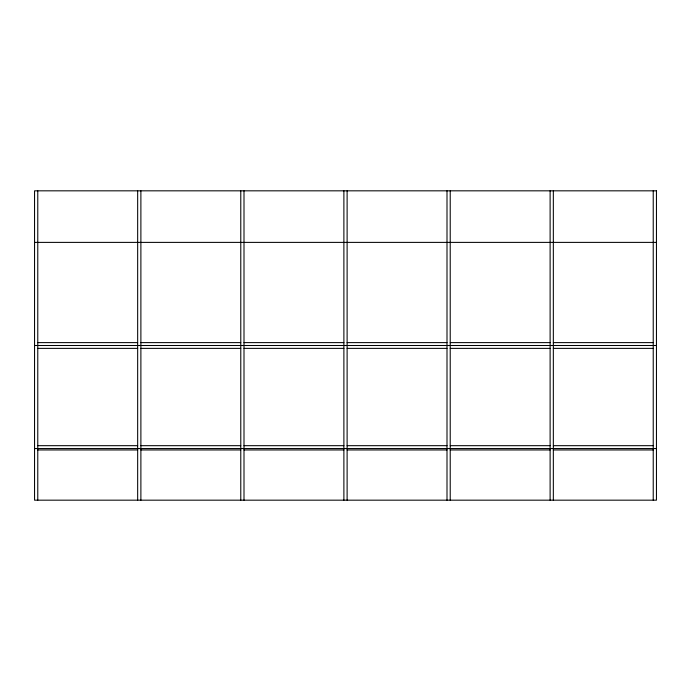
<?xml version="1.0" encoding="UTF-8"?>
<svg xmlns="http://www.w3.org/2000/svg" width="691" height="691" viewBox="0 0 691 691"><rect width="100%" height="100%" fill="white"/><g stroke="black" fill="none" stroke-linecap="round" stroke-linejoin="round"><path stroke-width="1.04" d="M34.55 242.386L656.45 242.386M37.772 342.615L137.664 342.615M140.886 342.615L240.779 342.615M244.001 342.615L343.885 342.615M347.115 342.615L446.999 342.615M450.221 342.615L550.114 342.615M553.336 342.615L653.228 342.615M34.55 345.5L656.45 345.5M37.772 348.376L137.664 348.376M140.886 348.376L240.779 348.376M244.001 348.376L343.885 348.376M347.115 348.376L446.999 348.376M450.221 348.376L550.114 348.376M553.336 348.376L653.228 348.376M37.772 445.678L137.664 445.678M140.886 445.678L240.779 445.678M244.001 445.678L343.885 445.678M347.115 445.678L446.999 445.678M450.221 445.678L550.114 445.678M553.336 445.678L653.228 445.678M34.55 448.554L656.45 448.554M37.772 449.962L137.664 449.962M140.886 449.962L240.779 449.962M244.001 449.962L343.885 449.962M347.115 449.962L446.999 449.962M450.221 449.962L550.114 449.962M553.336 449.962L653.228 449.962M653.228 190.828L653.228 500.172M553.336 190.828L553.336 500.172M550.114 190.828L550.114 500.172M450.221 190.828L450.221 500.172M446.999 190.828L446.999 500.172M347.115 190.828L347.115 500.172M343.885 190.828L343.885 500.172M244.001 190.828L244.001 500.172M240.779 190.828L240.779 500.172M140.886 190.828L140.886 500.172M137.664 190.828L137.664 500.172M37.772 190.828L37.772 500.172M656.45 190.828L34.55 190.828L34.55 500.172L656.45 500.172L656.45 190.828"/></g></svg>
